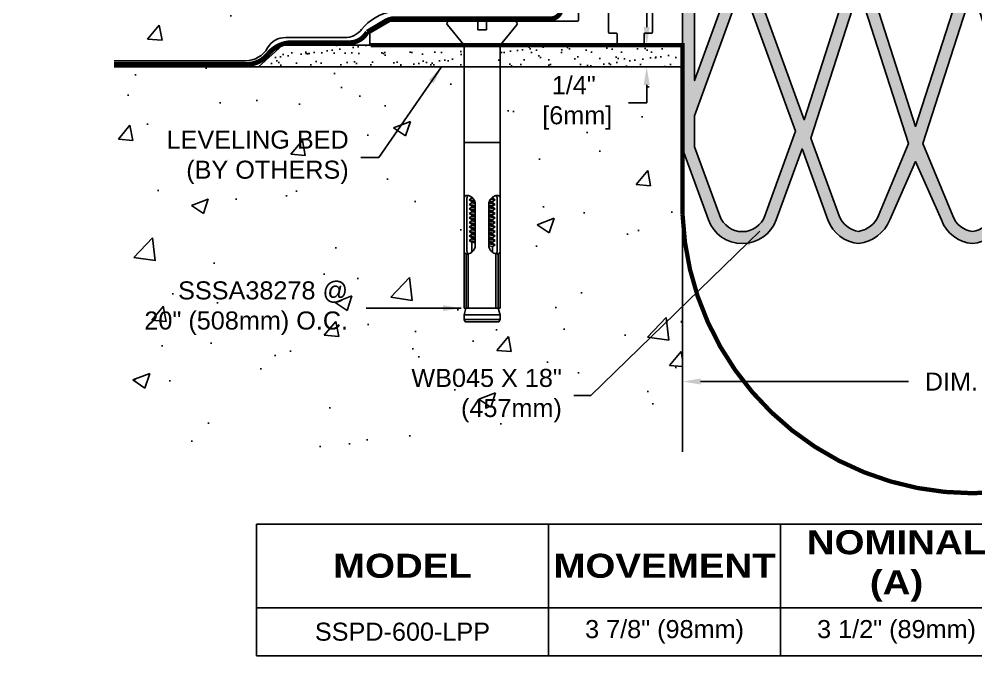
# Model space of a CAD drawing. Header units: inches. Extents: x -1.1 to 43.2, y -8.3 to 4.1.
# Drawn here: x -0.99 to 8.95, y -8.29 to -1.67 of the extents above; entities that cross this region are included whole.
import ezdxf

# ---------------------------------------------------------------- set-up
doc = ezdxf.new("R2010")
doc.units = ezdxf.units.IN
doc.header["$MEASUREMENT"] = 0
for name, color, linetype in [('Anchors', 4, 'Continuous'), ('Conditions', 1, 'Continuous'), ('Dimensions', 3, 'Continuous'), ('Fillers', 2, 'Continuous'), ('Metals', 7, 'Continuous'), ('Seal', 5, 'Continuous'), ('Text', 2, 'Continuous')]:
    doc.layers.add(name, color=color, linetype=linetype)
doc.styles.add('ARIAL', font='arial.ttf')
doc.styles.add('Arial Bold', font='')
doc.styles.get('Arial Bold').set_extended_font_data('Arial Black')
doc.dimstyles.new('ARIAL', dxfattribs={"dimtxt": 0.1875, "dimasz": 0.1875, "dimexe": 0.1875, "dimexo": 0.1875, "dimgap": 0.1875, "dimtad": 0, "dimtih": 1, "dimtoh": 1, "dimdec": 4, "dimzin": 0, "dimdsep": 46, "dimlunit": 4, "dimtxsty": 'ARIAL', "dimcen": 0.1875, "dimadec": 0, "dimazin": 0, "dimtfac": 1, "dimtdec": 4, "dimtofl": 0, "dimtmove": 0, "dimatfit": 3, "dimfxl": 0, "dimfrac": 2, "dimtolj": 1, "dimtzin": 0, "dimarcsym": 0})
pattern_1 = [(37.50000000000001, (-25.81426507118732, -6.208774528440179), (-0.006299335810960816, 0.1926823769013159), [0, -0.152, 0, -0.17, 0, -0.1625]), (7.499999999999999, (-25.81426507118732, -6.208774528440179), (0.1769776705267727, 0.282214606522974), [0, -0.082, 0, -0.137, 0, -0.0525]), (327.5, (-25.93726507118733, -6.208774528440179), (0.3114141861751495, 0.0005659053536964499), [0, -0.05, 0, -0.18, 0, -0.235]), (317.5, (-25.93726507118733, -6.208774528440179), (0.3006126604572293, 0.08776755649342492), [0, -0.025, 0, -0.118, 0, -0.135])]

# ---------------------------------------------------------------- blocks, each defined once
blk = doc.blocks.new('PLZLP1')
blk.add_lwpolyline([(1.247071067811863, 0.7295710678118663, 0.1989123673796979), (1.249999999999998, 0.7366421356237325), (1.249999999999996, 1.473000000000001, 1), (1.069999999999999, 1.473000000000001, -0.1989123673796543), (1.067071067811863, 1.465928932188135), (1.051213203435594, 1.450071067811867, 0.414213562373099), (1.051213203435594, 1.435928932188135), (1.067071067811863, 1.420071067811866, -0.1989123673796674), (1.069999999999999, 1.413000000000001, -0.1989123673796312), (1.067071067811865, 1.405928932188137), (1.051213203435594, 1.390071067811866, 0.4142135623730622), (1.051213203435594, 1.375928932188136), (1.067071067811863, 1.360071067811866, -0.1989123673796674), (1.069999999999999, 1.353000000000001, -0.1989123673796312), (1.067071067811865, 1.345928932188136), (1.051213203435594, 1.330071067811867, 0.4142135623730624), (1.051213203435594, 1.315928932188135), (1.067071067811863, 1.300071067811866, -0.1989123673796988), (1.069999999999999, 1.293, -0.1989123673796298), (1.067071067811865, 1.285928932188136), (1.051213203435594, 1.270071067811866, 0.4142135623730438), (1.051213203435596, 1.255928932188135), (1.067071067811863, 1.240071067811867, -0.1989123673796838), (1.069999999999999, 1.233000000000001, -0.1989123673796245), (1.067071067811865, 1.225928932188136), (1.051213203435594, 1.210071067811866, 0.4142135623730806), (1.051213203435596, 1.195928932188134), (1.067071067811863, 1.180071067811866, -0.1989123673796483), (1.069999999999997, 1.173000000000001), (1.069999999999997, 1.010000000000001, -0.9360898390489637), (0.9903479307737371, 1.004735647610976), (0.9711529076102021, 1.149316088097257, 0.376061697724831), (0.9612398903036361, 1.158000000000001), (0.8799999999999972, 1.158000000000001, -0.414213562373045), (0.8699999999999974, 1.168000000000001), (0.8699999999999974, 1.448, -0.4142135623730711), (0.8799999999999972, 1.458000000000001), (0.8999999999999986, 1.458000000000001, 0.4142135623730387), (0.9099999999999984, 1.468000000000001), (0.9099999999999984, 1.625500000000001, 0.4142135623730951), (0.8474999999999984, 1.688000000000001), (0.6624999999999979, 1.688000000000001, 0.414213562373097), (0.5999999999999979, 1.625500000000001), (0.5999999999999979, 0.9505000000000008, -0.4142135623730868), (0.5374999999999979, 0.8880000000000008), (0.3124999999999982, 0.8880000000000008, -0.4142135623730845), (0.2499999999999982, 0.9505000000000008), (0.2499999999999982, 1.112111652351683, -0.1989123673796587), (0.2683058261758386, 1.156305826175842), (0.3816941738241564, 1.269694173824159, 0.1989123673796594), (0.3999999999999968, 1.313888347648319), (0.3999999999999968, 1.325500000000001, 0.1989123673796171), (0.3970710678118632, 1.332571067811866), (0.3812132034355944, 1.348428932188136, -0.4142135623730624), (0.3812132034355944, 1.362571067811866), (0.3970710678118632, 1.378428932188135, 0.1989123673796693), (0.3999999999999968, 1.385500000000001, 0.1989123673796416), (0.3970710678118632, 1.392571067811867), (0.3812132034355944, 1.408428932188135, -0.4142135623730622), (0.3812132034355944, 1.422571067811866), (0.3970710678118632, 1.438428932188136, 0.1989123673796462), (0.3999999999999968, 1.445500000000001, 0.1989123673796416), (0.3970710678118632, 1.452571067811866), (0.3812132034355944, 1.468428932188135, -0.414213562373099), (0.3812132034355944, 1.482571067811866), (0.3970710678118632, 1.498428932188135, 0.1989123673796462), (0.3999999999999968, 1.505500000000001, 0.1989123673796416), (0.3970710678118632, 1.512571067811866), (0.3812132034355944, 1.528428932188135, -0.4142135623730442), (0.3812132034355944, 1.542571067811866), (0.3970710678118632, 1.558428932188136, 0.1989123673796379), (0.3999999999999968, 1.565500000000001, 0.1989123673796416), (0.3970710678118632, 1.572571067811866), (0.3812132034355944, 1.588428932188135, -0.4142135623730992), (0.3812132034355944, 1.602571067811867), (0.3970710678118632, 1.618428932188135, 0.1989123673796379), (0.3999999999999968, 1.625500000000001, 0.4142135623730951), (0.3374999999999968, 1.688000000000001), (0.06249999999999822, 1.688000000000001, 0.414213562373097), (-1.77635683940025e-15, 1.625500000000001), (-1.77635683940025e-15, 0.01000000000000068, 0.4142135623731101), (0.009999999999999787, 0), (0.389999999999997, 0, 0.4142135623730779), (0.3999999999999968, 0.01000000000000068), (0.3999999999999968, 0.1150000000000002, 0.4142135623730561), (0.389999999999997, 0.125), (0.322499999999998, 0.125, -0.4142135623730841), (0.3124999999999982, 0.1350000000000007), (0.3124999999999982, 0.3550000000000004, -0.4142135623730581), (0.322499999999998, 0.3650000000000002), (0.389999999999997, 0.3650000000000002, 0.4142135623730518), (0.3999999999999968, 0.375), (0.3999999999999968, 0.5525000000000002, -0.414213562373097), (0.4099999999999984, 0.5625000000000009), (0.6699999999999982, 0.5625000000000009, -0.4142135623730692), (0.6799999999999979, 0.5525000000000002), (0.6799999999999979, 0.375, 0.414213562373045), (0.6899999999999977, 0.3650000000000002), (0.7574999999999967, 0.3650000000000002, -0.4142135623730561), (0.7674999999999965, 0.3550000000000004), (0.7674999999999965, 0.1350000000000007, -0.4142135623730779), (0.7574999999999967, 0.125), (0.6899999999999977, 0.125, 0.414213562373045), (0.6799999999999979, 0.1150000000000002), (0.6799999999999979, 0.01000000000000068, 0.4142135623731101), (0.6899999999999995, 0), (3.239999999999998, 0, 0.414213562373091), (3.249999999999998, 0.01000000000000068), (3.249999999999998, 0.1192264973081016, 0.2679491924311495), (3.244999999999999, 0.1278867513459465), (3.035814157129574, 0.2486602540378451, 0.131652497587407), (3.030814157129573, 0.2500000000000009), (1.089999999999998, 0.2500000000000009, -0.414213562373097), (1.079999999999998, 0.2600000000000007), (1.079999999999998, 0.5583578643762701, -0.1989123673796518), (1.082928932188132, 0.5654289321881354)], format="xyb", close=True)
blk = doc.blocks.new('*D5')
at = {"layer": 'Defpoints', "color": 0}
for p in [(5.895181866325117, -1.943123596611392), (5.365181866325116, -2.168123596611393), (5.532961324120994, -2.168123596611393)]:
    blk.add_point(p, dxfattribs=at)
at = {"layer": 'Dimensions', "color": 0, "lineweight": -2}
for p, q in [((5.532961324120995, -1.755623596611392), (5.532961324120995, -1.568123596611392)), ((5.707681866325117, -1.943123596611392), (5.345461324120995, -1.943123596611392)), ((5.552681866325116, -2.168123596611393), (5.720461324120994, -2.168123596611393)), ((5.532961324120994, -2.355623596611393), (5.532961324120994, -2.543123596611393)), ((5.532961324120994, -2.543123596611393), (5.345461324120994, -2.543123596611393))]:
    blk.add_line(p, q, dxfattribs=at)
at = {"layer": 'Dimensions', "color": 0}
for points in [[(5.501711324120995, -1.755623596611392), (5.564211324120995, -1.755623596611392), (5.532961324120995, -1.943123596611392)], [(5.501711324120994, -2.355623596611393), (5.564211324120994, -2.355623596611393), (5.532961324120994, -2.168123596611393)]]:
    blk.add_solid(points, dxfattribs=at)
at = {"layer": 'Dimensions', "color": 0, "insert": (4.775159482374747, -2.543123596611392), "char_height": 0.1875, "attachment_point": 5, "style": 'ARIAL'}
blk.add_mtext('\\A1;1/4"\\P [6mm]', dxfattribs=at)
blk = doc.blocks.new('*D6')
at = {"layer": 'Defpoints', "color": 0}
for p in [(5.905181866325123, -2.168123596611393), (11.92759044546626, -2.168123596611371), (5.905181866325123, -5.437455003425567)]:
    blk.add_point(p, dxfattribs=at)
at = {"layer": 'Dimensions', "color": 0, "lineweight": -2}
for p, q in [((5.905181866325123, -2.355623596611393), (5.905181866325123, -5.624955003425567)), ((11.92759044546626, -2.355623596611371), (11.92759044546626, -5.624955003425567)), ((6.092681866325123, -5.437455003425567), (8.251237903278229, -5.437455003425567)), ((11.74009044546626, -5.437455003425567), (9.58010898104085, -5.437455003425567))]:
    blk.add_line(p, q, dxfattribs=at)
at = {"layer": 'Dimensions', "color": 0}
for points in [[(6.092681866325123, -5.406205003425567), (6.092681866325123, -5.468705003425567), (5.905181866325123, -5.437455003425567)], [(11.74009044546626, -5.406205003425567), (11.74009044546626, -5.468705003425567), (11.92759044546626, -5.437455003425567)]]:
    blk.add_solid(points, dxfattribs=at)
at = {"layer": 'Dimensions', "color": 0, "insert": (8.91567344215954, -5.437455003425567), "char_height": 0.1875, "attachment_point": 5, "style": 'ARIAL'}
blk.add_mtext('\\A1;DIM. "A"', dxfattribs=at)
blk = doc.blocks.new('SSSA38278')
for p, q in [((-0.3410917030552501, 0), (-0.04499999999999993, 0)), ((-0.04499999999999993, 0), (-0.04499999999999993, -0.0900000000000003)), ((0.04499999999999993, 0), (0.3410917030552501, 0)), ((0.04499999999999993, 0), (0.04499999999999993, -0.0900000000000003)), ((-0.1908703131649041, -0.2461718594536868), (-0.3596635241220589, -0.03896466187570535)), ((-0.04499999999999993, -0.0900000000000003), (0.04499999999999993, -0.0900000000000003)), ((0.1908703131649094, -0.2461718594536846), (0.3596635241220589, -0.03896466187570535)), ((-0.1874999999999982, -0.2556455273873652), (-0.1874999999999982, -2.982017284537589)), ((0.1875000000000036, -0.2556455273873635), (0.1875000000000018, -2.982017284537589)), ((-0.1874999999999964, -1.262082627302169), (0.1875000000000018, -1.262082627302169)), ((-0.1574999999999989, -1.843436366659417), (-0.1574999999999989, -2.386931697991244)), ((-0.134999999999998, -1.856954784537589), (-0.107999999999997, -1.840454784537589)), ((-0.134999999999998, -1.856954784537589), (-0.08889864371304235, -1.848951076848881)), ((-0.134999999999998, -1.856954784537589), (-0.1079999999999988, -1.873454784537588)), ((-0.134999999999998, -1.903829784537589), (-0.1079999999999988, -1.887329784537589)), ((-0.107999999999997, -1.829682116234681), (-0.107999999999997, -1.840454784537589)), ((-0.107999999999997, -1.840454784537589), (-0.0982781740797094, -1.838345013287526)), ((-0.07755083171936761, -1.866846892115577), (-0.1079999999999988, -1.873454784537588)), ((-0.1079999999999988, -1.873454784537588), (-0.1079999999999988, -1.887329784537589)), ((-0.1079999999999988, -1.887329784537589), (-0.07269793225857768, -1.879668745531204)), ((0.07050000000000267, -1.895467805370922), (0.1080000000000023, -1.887329784537588)), ((0.1080000000000023, -1.873454784537588), (0.07228235678833528, -1.881206009192898)), ((0.07750789089902987, -1.86693605347873), (0.1350000000000016, -1.856954784537589)), ((0.09329853054770254, -1.843645207595813), (0.1080000000000023, -1.840454784537589)), ((0.1080000000000023, -1.829682116234681), (0.1080000000000023, -1.840454784537588)), ((0.1350000000000016, -1.856954784537589), (0.1080000000000023, -1.840454784537589)), ((0.1350000000000016, -1.856954784537589), (0.1080000000000023, -1.873454784537588)), ((0.1080000000000023, -1.873454784537588), (0.1080000000000023, -1.887329784537588)), ((0.1350000000000016, -1.903829784537589), (0.1080000000000023, -1.887329784537589)), ((0.1575000000000006, -1.843436366659417), (0.1575000000000006, -2.386931697991244)), ((-0.134999999999998, -1.903829784537589), (-0.07052462396477566, -1.892636142864807)), ((-0.134999999999998, -1.903829784537589), (-0.1079999999999988, -1.920329784537588)), ((-0.134999999999998, -1.950704784537589), (-0.1079999999999988, -1.934204784537589)), ((-0.134999999999998, -1.950704784537589), (-0.07049999999999912, -1.939506867870922)), ((-0.134999999999998, -1.950704784537589), (-0.1079999999999988, -1.967204784537588)), ((-0.134999999999998, -1.997579784537589), (-0.1079999999999988, -1.981079784537589)), ((-0.134999999999998, -1.997579784537589), (-0.07049999999999912, -1.986381867870922)), ((-0.07049999999999912, -1.912191763704255), (-0.1079999999999988, -1.920329784537588)), ((-0.1079999999999988, -1.920329784537588), (-0.1079999999999988, -1.934204784537589)), ((-0.1079999999999988, -1.934204784537589), (-0.07049999999999912, -1.926066763704256)), ((-0.07049999999999912, -1.959066763704255), (-0.1079999999999988, -1.967204784537588)), ((-0.1079999999999988, -1.967204784537588), (-0.1079999999999988, -1.981079784537589)), ((-0.1079999999999988, -1.981079784537589), (-0.07049999999999912, -1.972941763704256)), ((-0.07049999999999912, -1.896426117648689), (-0.07049999999999912, -2.333941947001973)), ((0.0705000000000009, -1.896426117648689), (0.0705000000000009, -2.333941947001973)), ((0.0705000000000009, -1.915027701204256), (0.1350000000000016, -1.903829784537589)), ((0.07050000000000267, -1.915027701204255), (0.1350000000000016, -1.903829784537589)), ((0.1080000000000023, -1.920329784537588), (0.0705000000000009, -1.928467805370922)), ((0.0705000000000009, -1.942342805370922), (0.1080000000000023, -1.934204784537589)), ((0.0705000000000009, -1.961902701204256), (0.1350000000000016, -1.950704784537589)), ((0.1080000000000023, -1.967204784537588), (0.0705000000000009, -1.975342805370922)), ((0.0705000000000009, -1.989217805370922), (0.1080000000000023, -1.981079784537589)), ((0.1350000000000016, -1.903829784537589), (0.1080000000000023, -1.920329784537588)), ((0.1080000000000023, -1.920329784537588), (0.1080000000000023, -1.934204784537588)), ((0.1350000000000016, -1.950704784537589), (0.1080000000000023, -1.934204784537589)), ((0.1350000000000016, -1.950704784537589), (0.1080000000000023, -1.967204784537588)), ((0.1080000000000023, -1.967204784537588), (0.1080000000000023, -1.981079784537588)), ((0.1350000000000016, -1.997579784537589), (0.1080000000000023, -1.981079784537589)), ((-0.134999999999998, -1.997579784537589), (-0.1079999999999988, -2.014079784537588)), ((-0.134999999999998, -2.044454784537589), (-0.1079999999999988, -2.027954784537589)), ((-0.134999999999998, -2.044454784537589), (-0.07049999999999912, -2.033256867870922)), ((-0.134999999999998, -2.044454784537589), (-0.1079999999999988, -2.060954784537588)), ((-0.134999999999998, -2.091329784537589), (-0.1079999999999988, -2.074829784537589)), ((-0.134999999999998, -2.091329784537589), (-0.07049999999999912, -2.080131867870922)), ((-0.07049999999999912, -2.005941763704255), (-0.1079999999999988, -2.014079784537588)), ((-0.1079999999999988, -2.014079784537588), (-0.1079999999999988, -2.027954784537589)), ((-0.1079999999999988, -2.027954784537589), (-0.07049999999999912, -2.019816763704256)), ((-0.07049999999999912, -2.052816763704255), (-0.1079999999999988, -2.060954784537588)), ((-0.1079999999999988, -2.060954784537588), (-0.1079999999999988, -2.074829784537589)), ((-0.1079999999999988, -2.074829784537589), (-0.07049999999999912, -2.066691763704255)), ((0.0705000000000009, -2.008777701204256), (0.1350000000000016, -1.997579784537589)), ((0.1080000000000023, -2.014079784537588), (0.0705000000000009, -2.022217805370922)), ((0.0705000000000009, -2.036092805370922), (0.1080000000000023, -2.027954784537589)), ((0.0705000000000009, -2.055652701204256), (0.1350000000000016, -2.044454784537589)), ((0.1080000000000023, -2.060954784537588), (0.0705000000000009, -2.069092805370922)), ((0.0705000000000009, -2.082967805370922), (0.1080000000000023, -2.074829784537589)), ((0.1350000000000016, -1.997579784537589), (0.1080000000000023, -2.014079784537588)), ((0.1080000000000023, -2.014079784537588), (0.1080000000000023, -2.027954784537588)), ((0.1350000000000016, -2.044454784537589), (0.1080000000000023, -2.027954784537589)), ((0.1350000000000016, -2.044454784537589), (0.1080000000000023, -2.060954784537588)), ((0.1080000000000023, -2.060954784537588), (0.1080000000000023, -2.074829784537588)), ((0.1350000000000016, -2.091329784537589), (0.1080000000000023, -2.074829784537589)), ((-0.134999999999998, -2.091329784537589), (-0.1079999999999988, -2.107829784537588)), ((-0.134999999999998, -2.138204784537589), (-0.1079999999999988, -2.121704784537589)), ((-0.134999999999998, -2.138204784537589), (-0.07049999999999912, -2.127006867870922)), ((-0.134999999999998, -2.138204784537589), (-0.1079999999999988, -2.154704784537588)), ((-0.134999999999998, -2.185079784537589), (-0.1079999999999988, -2.168579784537589)), ((-0.134999999999998, -2.185079784537589), (-0.07049999999999912, -2.173881867870922)), ((-0.134999999999998, -2.185079784537589), (-0.1079999999999988, -2.201579784537588)), ((-0.07049999999999912, -2.099691763704255), (-0.1079999999999988, -2.107829784537588)), ((-0.1079999999999988, -2.107829784537588), (-0.1079999999999988, -2.121704784537589)), ((-0.1079999999999988, -2.121704784537589), (-0.07049999999999912, -2.113566763704255)), ((-0.07049999999999912, -2.146566763704255), (-0.1079999999999988, -2.154704784537588)), ((-0.1079999999999988, -2.154704784537588), (-0.1079999999999988, -2.168579784537589)), ((-0.1079999999999988, -2.168579784537589), (-0.07049999999999912, -2.160441763704256)), ((0.0705000000000009, -2.102527701204256), (0.1350000000000016, -2.091329784537589)), ((0.1080000000000023, -2.107829784537588), (0.0705000000000009, -2.115967805370922)), ((0.0705000000000009, -2.129842805370922), (0.1080000000000023, -2.121704784537589)), ((0.0705000000000009, -2.149402701204256), (0.1350000000000016, -2.138204784537589)), ((0.1080000000000023, -2.154704784537588), (0.0705000000000009, -2.162842805370922)), ((0.0705000000000009, -2.176717805370922), (0.1080000000000023, -2.168579784537589)), ((0.0705000000000009, -2.196277701204256), (0.1350000000000016, -2.185079784537589)), ((0.1350000000000016, -2.091329784537589), (0.1080000000000023, -2.107829784537588)), ((0.1080000000000023, -2.107829784537588), (0.1080000000000023, -2.121704784537588)), ((0.1350000000000016, -2.138204784537589), (0.1080000000000023, -2.121704784537589)), ((0.1350000000000016, -2.138204784537589), (0.1080000000000023, -2.154704784537588)), ((0.1080000000000023, -2.154704784537588), (0.1080000000000023, -2.168579784537588)), ((0.1350000000000016, -2.185079784537589), (0.1080000000000023, -2.168579784537589)), ((0.1350000000000016, -2.185079784537589), (0.1080000000000023, -2.201579784537588)), ((-0.134999999999998, -2.231954784537589), (-0.1079999999999988, -2.215454784537589)), ((-0.134999999999998, -2.231954784537589), (-0.07049999999999912, -2.220756867870922)), ((-0.134999999999998, -2.231954784537589), (-0.1079999999999988, -2.248454784537588)), ((-0.134999999999998, -2.278829784537589), (-0.1079999999999988, -2.262329784537589)), ((-0.134999999999998, -2.278829784537589), (-0.07049999999999912, -2.267631867870922)), ((-0.134999999999998, -2.278829784537589), (-0.1079999999999988, -2.295329784537588)), ((-0.07049999999999912, -2.193441763704255), (-0.1079999999999988, -2.201579784537588)), ((-0.1079999999999988, -2.201579784537588), (-0.1079999999999988, -2.215454784537589)), ((-0.1079999999999988, -2.215454784537589), (-0.07049999999999912, -2.207316763704255)), ((-0.07049999999999912, -2.240316763704255), (-0.1079999999999988, -2.248454784537588)), ((-0.1079999999999988, -2.248454784537588), (-0.1079999999999988, -2.262329784537589)), ((-0.1079999999999988, -2.262329784537589), (-0.07049999999999912, -2.254191763704255)), ((0.1080000000000023, -2.201579784537588), (0.0705000000000009, -2.209717805370922)), ((0.0705000000000009, -2.223592805370922), (0.1080000000000023, -2.215454784537589)), ((0.0705000000000009, -2.243152701204256), (0.1350000000000016, -2.231954784537589)), ((0.1080000000000023, -2.248454784537588), (0.0705000000000009, -2.256592805370922)), ((0.0705000000000009, -2.270467805370922), (0.1080000000000023, -2.262329784537589)), ((0.0705000000000009, -2.290027701204256), (0.1350000000000016, -2.278829784537589)), ((0.1080000000000023, -2.201579784537588), (0.1080000000000023, -2.215454784537588)), ((0.1350000000000016, -2.231954784537589), (0.1080000000000023, -2.215454784537589)), ((0.1350000000000016, -2.231954784537589), (0.1080000000000023, -2.248454784537588)), ((0.1080000000000023, -2.248454784537588), (0.1080000000000023, -2.262329784537588)), ((0.1350000000000016, -2.278829784537589), (0.1080000000000023, -2.262329784537589)), ((0.1350000000000016, -2.278829784537589), (0.1080000000000023, -2.295329784537588)), ((-0.134999999999998, -2.325704784537589), (-0.1079999999999988, -2.309204784537589)), ((-0.134999999999998, -2.325704784537589), (-0.07049999999999912, -2.314506867870922)), ((-0.134999999999998, -2.325704784537589), (-0.1079999999999988, -2.342204784537588)), ((-0.07049999999999912, -2.287191763704255), (-0.1079999999999988, -2.295329784537588)), ((-0.1079999999999988, -2.295329784537588), (-0.1079999999999988, -2.309204784537589)), ((-0.1079999999999988, -2.309204784537589), (-0.07049999999999912, -2.301066763704255)), ((-0.07049646382132302, -2.33406599630437), (-0.1079999999999988, -2.342204784537588)), ((-0.1079999999999988, -2.342204784537588), (-0.1079999999999988, -2.40068594841598)), ((0.1080000000000023, -2.295329784537588), (0.0705000000000009, -2.303467805370922)), ((0.1080000000000023, -2.295329784537588), (0.1080000000000023, -2.400685948415981)), ((-0.1659559178781702, -2.419725780113072), (-0.1659559178781702, -2.982017284537589)), ((-0.1434559178781694, -2.419725780113072), (-0.1434559178781694, -2.982017284537589)), ((0.1434559178781729, -2.419725780113072), (0.1434559178781729, -2.982017284537589)), ((0.1659559178781738, -2.419725780113072), (0.1659559178781738, -2.982017284537589)), ((-0.1874999999999982, -3.052892284537589), (-0.1681891304347811, -2.982017284537589)), ((-0.1874999999999982, -2.982017284537589), (0.1875000000000018, -2.982017284537589)), ((-0.1874999999999982, -3.052892284537589), (0.1875000000000018, -3.052892284537589)), ((-0.1874999999999982, -3.052892284537589), (-0.1874999999999982, -3.099392284537589)), ((0.1681891304347847, -2.982017284537589), (0.1875000000000018, -3.052892284537589)), ((0.1875000000000018, -3.052892284537589), (0.1875000000000018, -3.099392284537589)), ((-0.1874999999999982, -3.099392284537589), (0.1875000000000018, -3.099392284537589)), ((-0.1874999999999982, -3.099392284537589), (-0.1740766062413392, -3.122642284537589)), ((-0.1740766062413392, -3.122642284537589), (0.1740766062413428, -3.122642284537589)), ((0.1875000000000018, -3.099392284537589), (0.1740766062413428, -3.122642284537589))]:
    blk.add_line(p, q)
for centre, radius, start, end in [((-0.3410917030552501, -0.02390829694312524), 0.023908296943125, 90, 219.0320349742311), ((0.3410917030552501, -0.02390829694312524), 0.023908296943125, 320.9679650257689, 90), ((-0.2024999999999988, -0.2556455273873652), 0.015, 0, 39.16663052520645), ((0.2025000000000041, -0.2556455273873635), 0.015, 140.8333694747935, 180), ((-0.1351107510619762, -1.843436366659418), 0.05238924893802194, 168.9393985735235, 179.9999999999991), ((-0.1594670415355157, -1.838675243002072), 0.02757197301756856, 135.0000000000002, 168.9393985735235), ((-0.1594670415355157, -1.838675243002072), 0.02757197301756785, 101.0606014264763, 135.0000000000003), ((-0.1547059178781698, -1.86303153347561), 0.05238924893802094, 76.61230277806827, 101.060601426476), ((-0.1051107510619769, -1.843436366659416), 0.05238924893802194, 168.9393985735254, 180.000000000001), ((-0.1294670415355146, -1.838675243002072), 0.02757197301756856, 135.0000000000002, 168.9393985735235), ((-0.1294670415355146, -1.838675243002072), 0.02757197301756781, 110.9085460338362, 135.0000000000002), ((-0.1607100265405634, -1.888258170099312), 0.07832055272657266, 59.3027814434011, 76.61230277806806), ((-0.179146058819299, -1.919311421108756), 0.1144341469043627, 44.99999999999954, 59.30278144340061), ((-0.179146058819299, -1.919311421108757), 0.1144341469043627, 30.69721855659908, 45.00000000000025), ((-0.1480928078098547, -1.900875388830022), 0.07832055272657383, 13.38769722193294, 30.69721855659988), ((-0.1228661711861516, -1.894871280167632), 0.05238924893802151, 358.2992940248777, 13.38769722193558), ((0.1228661711861552, -1.894871280167632), 0.05238924893802151, 166.6123027780644, 181.7007059751223), ((0.1480928078098582, -1.900875388830022), 0.07832055272657347, 149.3027814434007, 166.6123027780678), ((0.1791460588193008, -1.919311421108757), 0.1144341469043627, 134.9999999999997, 149.3027814434009), ((0.1791460588193026, -1.919311421108757), 0.1144341469043636, 120.697218556599, 135.0000000000002), ((0.160710026540567, -1.888258170099312), 0.07832055272657247, 103.387697221932, 120.6972185565989), ((0.1294670415355181, -1.838675243002072), 0.02757197301756781, 44.9999999999998, 69.09145396616384), ((0.1547059178781733, -1.86303153347561), 0.05238924893802094, 78.939398573524, 103.3876972219317), ((0.1294670415355181, -1.838675243002073), 0.02757197301756869, 11.06060142647698, 45.00000000000039), ((0.1051107510619804, -1.843436366659416), 0.05238924893802194, 359.9999999999991, 11.06060142647459), ((0.1594670415355193, -1.838675243002071), 0.02757197301756756, 44.99999999999924, 78.9393985735235), ((0.1594670415355175, -1.838675243002073), 0.02757197301756869, 11.06060142647698, 45.00000000000039), ((0.1351107510619798, -1.843436366659418), 0.05238924893802194, 9.15999748261493e-13, 11.06060142647651), ((-0.179146058819299, -2.311056643541905), 0.114434146904363, 314.9999999999999, 329.302781443401), ((-0.1480928078098547, -2.329492675820639), 0.07832055272657402, 329.3027814434, 346.612302778067), ((-0.1228661711861516, -2.335496784483031), 0.05238924893802106, 346.6123027780645, 1.70070597512229), ((0.1228661711861552, -2.335496784483031), 0.05238924893802106, 178.2992940248777, 193.3876972219355), ((0.1480928078098582, -2.32949267582064), 0.07832055272657361, 193.3876972219321, 210.6972185565991), ((0.1791460588193026, -2.311056643541905), 0.114434146904363, 210.6972185565989, 225.0000000000001), ((-0.1351107510619762, -2.386931697991244), 0.05238924893802252, 180.000000000001, 191.0606014264766), ((-0.1594670415355157, -2.39169282164859), 0.02757197301756831, 191.0606014264768, 225.0000000000002), ((-0.1594670415355157, -2.39169282164859), 0.02757197301756787, 225, 258.9393985735239), ((-0.1547059178781698, -2.367336531175052), 0.05238924893802088, 258.939398573524, 283.3876972219317), ((-0.1051107510619751, -2.386931697991245), 0.05238924893802251, 179.999999999999, 191.0606014264746), ((-0.1294670415355146, -2.39169282164859), 0.02757197301756831, 191.0606014264768, 225.0000000000002), ((-0.1294670415355146, -2.39169282164859), 0.02757197301756801, 224.9999999999989, 249.0914539661632), ((-0.1607100265405634, -2.342109894551349), 0.07832055272657272, 283.3876972219319, 300.6972185565987), ((-0.179146058819299, -2.311056643541906), 0.1144341469043621, 300.697218556599, 315.0000000000002), ((0.1791460588193026, -2.311056643541905), 0.1144341469043631, 225.0000000000002, 239.3027814434013), ((0.160710026540567, -2.34210989455135), 0.07832055272657241, 239.3027814434009, 256.6123027780679), ((0.1294670415355181, -2.39169282164859), 0.02757197301756801, 290.9085460338368, 315.0000000000009), ((0.1547059178781733, -2.367336531175052), 0.05238924893802088, 256.6123027780683, 281.060601426476), ((0.1294670415355181, -2.391692821648589), 0.02757197301756844, 314.9999999999993, 348.9393985735226), ((0.1051107510619786, -2.386931697991245), 0.05238924893802251, 348.9393985735254, 9.66888623164909e-13), ((0.1594670415355193, -2.39169282164859), 0.0275719730175675, 281.0606014264764, 315.0000000000006), ((0.1594670415355193, -2.391692821648589), 0.02757197301756844, 314.9999999999993, 348.9393985735226), ((0.1351107510619798, -2.386931697991244), 0.05238924893802249, 348.9393985735234, 359.9999999999991)]:
    blk.add_arc(centre, radius, start, end)
blk = doc.blocks.new('*T15')
at = {"layer": 'Conditions', "color": 0, "linetype": 'ByBlock', "lineweight": -2}
for p, q in [((0, 0), (15.46161372275887, 0)), ((0, 0), (0, -1.36869258753979)), ((3.035268953793144, 0), (3.035268953793144, -1.36869258753979)), ((5.445537907586289, 0), (5.445537907586289, -1.36869258753979)), ((7.855806861379433, 0), (7.855806861379433, -1.36869258753979)), ((10.26607581517258, 0), (10.26607581517258, -1.36869258753979)), ((12.67634476896572, 0), (12.67634476896572, -1.36869258753979)), ((15.46161372275887, 0), (15.46161372275887, -1.36869258753979)), ((0, -0.8686925875397904), (15.46161372275887, -0.8686925875397904)), ((0, -1.36869258753979), (15.46161372275887, -1.36869258753979))]:
    blk.add_line(p, q, dxfattribs=at)
at = {"layer": 'Conditions', "color": 2, "attachment_point": 5}
for s, insert, char_height, width, style in [('{\\fArial Black|b0|i0|c0|p34;NOMINAL (A)}', (6.65067238448286, -0.4343462937698952), 0.25, 2.290268953793145, 'ARIAL'), ('{\\fArial Black|b0|i0|c0|p34;MIN (A)}', (9.060941338276006, -0.4343462937698952), 0.25, 2.290268953793145, 'ARIAL'), ('{\\fArial Black|b0|i0|c0|p34;MAX (A)}', (11.47121029206915, -0.4343462937698952), 0.25, 2.290268953793145, 'ARIAL'), (' (B)', (14.06897924586229, -0.4343462937698952), 0.25, 2.665268953793145, 'Arial Bold'), ('{\\fArial Black|b0|i0|c0|p34;MODEL}', (1.517634476896572, -0.4343462937698952), 0.25, 2.915268953793145, 'ARIAL'), ('{\\fArial Black|b0|i0|c0|p34;MOVEMENT}', (4.240403430689716, -0.4343462937698952), 0.25, 2.290268953793145, 'ARIAL'), ('3 7/8" (98mm)', (4.240403430689716, -1.11869258753979), 0.1875, 2.290268953793145, 'ARIAL'), ('3 1/2" (89mm)', (6.65067238448286, -1.11869258753979), 0.1875, 2.290268953793145, 'ARIAL'), ('2 1/8" (54mm)', (9.060941338276006, -1.11869258753979), 0.1875, 2.290268953793145, 'ARIAL'), ('6" (152mm)', (11.47121029206915, -1.11869258753979), 0.1875, 2.290268953793145, 'ARIAL'), ('10 3/4" (273mm)', (14.06897924586229, -1.11869258753979), 0.1875, 2.665268953793145, 'ARIAL'), ('SSPD-600-LPP', (1.517634476896572, -1.11869258753979), 0.1875, 2.915268953793145, 'ARIAL')]:
    blk.add_mtext(s, dxfattribs=dict(at, insert=insert, char_height=char_height, width=width, style=style))
blk = doc.blocks.new('SSPD600')
h = blk.add_hatch(color=256)
h.paths.add_polyline_path([(3.31386309079528, 0.03000000000000291), (3.081749999999891, -0.6935841450781073), (2.849636909204499, 0.02999999999999937), (2.134363090795324, 0.03000000000000114), (1.870999999999933, -0.6935841450781094), (1.527563457665983, 0.2499999999999947), (1.249999999999956, 0.2499999999999947), (1.249999999999957, 0.1249999999999982), (-4.440892098500626e-16, 0.1249999999999982), (0, 0), (0.5709999999999802, 1.77635683940025e-15, -0.414213562373095), (0.633999999999979, -0.06299999999999704), (0.6339999999999795, -0.6969999999999711), (0.6969999999999761, -0.7599999999999714), (0.7419999999999729, -0.7599999999999715), (0.9244335495460985, -0.5775664504538494), (0.8678650070511766, -0.5209979079589255), (0.749606601717776, -0.6392563132923276, -0.6681786379192963), (0.7239999999999753, -0.6286497115745284), (0.7239999999999753, -0.4499999999999797, -0.4142135623730918), (0.763999999999974, -0.4099999999999806, 0.4142135623730918), (0.8039999999999727, -0.3699999999999815), (0.8039999999999727, -0.06299999999999706, -0.4142135623730951), (0.8669999999999716, 1.790234627208065e-15), (1.186999999999958, 1.77635683940025e-15, -0.4142135623730954), (1.249999999999956, -0.06299999999999711), (1.249999999999954, -2.765243172579735), (1.51861526720523, -3.503257553746998, 0.3152987888789869), (1.87099999999994, -3.749999999999863, 0.3152987888789802), (2.223384732794639, -3.503257553746997), (2.49199999999991, -2.765243172579739), (2.760615267205185, -3.503257553746996, 0.2925142863903565), (3.081749999999897, -3.748695648221781, 0.2746935280229715), (3.402884732794593, -3.503257553746996), (3.671499999999869, -2.897533122415693), (3.94011526720514, -3.503257553747, 0.2925142863903512), (4.261249999999848, -3.748695648221781, 0.2984658077036655), (4.582384732794548, -3.503257553746999), (4.850999999999821, -2.897533122415717), (5.1196152672051, -3.503257553747, 0.2925142863903492), (5.440749999999798, -3.748695648221782, 0.2640128131684243), (5.761884732794504, -3.503257553747001), (6.030499999999776, -2.765243172579739), (6.299115267205057, -3.503257553746999, 0.3152987888789822), (6.651499999999761, -3.749999999999863, 0.3152987888789816), (7.003884732794464, -3.503257553746995), (7.272499999999734, -2.765243172579738), (7.272499999999733, -0.06299999999999886, -0.4142135623730951), (7.335499999999733, 1.77635683940025e-15), (7.655499999999721, 1.783295733304158e-15, -0.4142135623730951), (7.71849999999972, -0.06299999999999704), (7.71849999999972, -0.3699999999999839, 0.4142135623730868), (7.758499999999717, -0.4099999999999824, -0.4142135623730918), (7.798499999999715, -0.4499999999999802), (7.798499999999715, -0.6286497115745279, -0.6681786379193178), (7.772893398281914, -0.6392563132923271), (7.654634992948512, -0.5209979079589251), (7.598066450453592, -0.5775664504538477), (7.780499999999717, -0.759999999999973), (7.825499999999717, -0.7599999999999731), (7.888499999999711, -0.6969999999999722), (7.888499999999711, -0.06299999999999706, -0.4142135623730951), (7.95149999999971, 1.790234627208065e-15), (8.522499999999692, 1.77635683940025e-15), (8.522499999999692, 0.1249999999999983), (7.272499999999733, 0.1249999999999982), (7.272499999999733, 0.2499999999999929), (6.994936542333708, 0.2499999999999964), (6.651499999999759, -0.6935841450781115), (6.388136909204366, 0.03000000000000291), (5.672863090795191, 0.03000000000000291), (5.440749999999799, -0.6935841450781085), (5.208636909204408, 0.0300000000000047), (4.493363090795238, 0.03000000000000114), (4.261249999999844, -0.693584145078111), (4.029136909204453, 0.03000000000000291)])
h.paths.add_polyline_path([(3.93796082546314, -0.09499999999998822), (4.195613055353483, -0.8981992846840915), (3.671499999999869, -2.532057572395329), (3.147386944646249, -0.8981992846840878), (3.40503917453659, -0.09499999999998997)], flags=16)
h.paths.add_polyline_path([(3.016113055353531, -0.8981992846840876), (2.514556388839352, -2.461740791560172), (1.937511110779673, -0.8763219200882926), (2.221889033071532, -0.09499999999998998), (2.758460825463187, -0.0949999999999953)], flags=16)
h.paths.add_polyline_path([(4.584539174536548, -0.09499999999998998), (5.117460825463096, -0.0949999999999882), (5.37511305535344, -0.8981992846840874), (4.850999999999818, -2.532057572395347), (4.326886944646201, -0.898199284684095)], flags=16)
h.paths.add_polyline_path([(3.081749999999891, -1.102814424290072), (3.59738444290325, -2.710241675646364), (3.286195145183706, -3.458384010773012, -0.2603241482600565), (3.079754394362832, -3.622779599050769, -0.2790076256030863), (2.878076844803416, -3.460505035831288), (2.584333097608406, -2.653450723307008)], flags=16)
h.paths.add_polyline_path([(4.261249999999844, -1.102814424290072), (4.776896729538226, -2.710279977726946), (4.464665006629332, -3.461214293189948, -0.2882746981297863), (4.26191630620309, -3.62312222325637, -0.2819026123962213), (4.057576844803372, -3.460505035831293), (3.745606342903971, -2.710270399763536)], flags=16)
h.paths.add_polyline_path([(1.804488889220192, -0.8763219200882927), (1.374999999999948, -2.056332945127556), (1.37499999999995, -0.06299999999999878, 0.08563797076646412), (1.364129895839132, 5.329070518200751e-15), (1.37499999999995, 7.105427357601002e-15), (1.37499999999995, 0.1250000000000018), (1.440037515389772, 0.1250000000000018)], flags=16)
h.paths.add_polyline_path([(5.764039174536501, -0.09499999999998998), (6.300610966928158, -0.09499999999998998), (6.584988889220018, -0.8763219200882932), (6.03049999999978, -2.39976762255939), (6.007943611160332, -2.461740791560179), (5.506386944646158, -0.8981992846840882)], flags=16)
h.paths.add_polyline_path([(1.870999999999933, -1.059059695098474), (2.42548888922017, -2.582505397569554), (2.105923155196407, -3.46050503583129, -0.3152987888789809), (1.870999999999938, -3.62499999999987, -0.3152987888789884), (1.636076844803462, -3.460505035831291), (1.374999999999947, -2.743202299991172), (1.374999999999947, -2.421808495147927)], flags=16)
h.paths.add_polyline_path([(5.440749999999797, -1.102814424290072), (5.938166902391281, -2.653450723307008), (5.645657130373948, -3.457114716894465, -0.2481028093257481), (5.437557923772715, -3.622616121012147, -0.2777064699222137), (5.237076844803334, -3.460505035831297), (4.925106342903922, -2.710270399763553)], flags=16)
h.paths.add_polyline_path([(6.651499999999755, -1.059059695098474), (7.147499999999742, -2.421808495147929), (7.147499999999742, -2.743202299991172), (6.886423155196226, -3.460505035831291, -0.3152987888789889), (6.65149999999975, -3.62499999999987, -0.3152987888789811), (6.416576844803281, -3.46050503583129), (6.097011110779519, -2.582505397569554)], flags=16)
h.paths.add_polyline_path([(6.718011110779496, -0.8763219200882927), (7.082462484609916, 0.1250000000000018), (7.147499999999738, 0.1250000000000018), (7.147499999999738, 7.107162081076979e-15), (7.158370104160557, 5.329070518200751e-15, 0.08563797076646777), (7.147499999999738, -0.06300000000000149), (7.147499999999742, -2.056332945127555)], flags=16)
for points in [[(7.272499999999733, -0.06299999999999706, -0.4142135623730869), (7.335499999999733, 1.77635683940025e-15), (7.655499999999721, 1.77635683940025e-15, -0.4142135623730951), (7.71849999999972, -0.06299999999999706), (7.71849999999972, -0.369999999999985, 0.4142135623730785), (7.758499999999717, -0.4099999999999824, -0.4142135623730884), (7.798499999999715, -0.4499999999999797), (7.798499999999715, -0.6286497115745302, -0.6681786379192528), (7.772893398281914, -0.6392563132923268), (7.654634992948512, -0.5209979079589253), (7.598066450453592, -0.5775664504538476), (7.780499999999718, -0.7599999999999731), (7.825499999999717, -0.7599999999999731), (7.888499999999711, -0.6969999999999725), (7.888499999999711, -0.06299999999999706, -0.4142135623730951), (7.95149999999971, 1.77635683940025e-15), (8.522499999999692, 1.77635683940025e-15), (8.522499999999692, 0.1249999999999982), (7.272499999999733, 0.1249999999999982), (7.272499999999733, 0.2499999999999929), (6.994936542333708, 0.2499999999999964), (6.651499999999759, -0.6935841450781108), (6.388136909204366, 0.03000000000000291), (5.672863090795191, 0.03000000000000291), (5.440749999999799, -0.6935841450781091), (5.208636909204408, 0.03000000000000469), (4.493363090795238, 0.03000000000000114), (4.261249999999844, -0.6935841450781108), (4.029136909204453, 0.03000000000000291), (3.31386309079528, 0.03000000000000291), (3.081749999999891, -0.6935841450781073), (2.849636909204499, 0.02999999999999936), (2.134363090795324, 0.03000000000000114), (1.870999999999933, -0.6935841450781091), (1.527563457665982, 0.2499999999999947), (1.249999999999956, 0.2499999999999947), (1.249999999999957, 0.1249999999999982), (0, 0.1249999999999982), (0, 0), (0.570999999999982, 1.77635683940025e-15, -0.4142135623730869), (0.633999999999979, -0.06299999999999706), (0.633999999999979, -0.6969999999999708), (0.6969999999999761, -0.7599999999999714), (0.7419999999999733, -0.7599999999999714), (0.924433549546098, -0.5775664504538494), (0.8678650070511766, -0.5209979079589253), (0.7496066017177734, -0.6392563132923303, -0.6681786379192081), (0.7239999999999753, -0.6286497115745284), (0.7239999999999753, -0.4499999999999797, -0.4142135623730885), (0.7639999999999736, -0.4099999999999806, 0.414213562373095), (0.8039999999999727, -0.3699999999999815), (0.8039999999999727, -0.06299999999999706, -0.4142135623730951), (0.8669999999999716, 1.77635683940025e-15), (1.186999999999959, 1.77635683940025e-15, -0.4142135623730869), (1.249999999999956, -0.06299999999999706), (1.249999999999954, -2.765243172579735), (1.51861526720523, -3.503257553746996, 0.3152987888789879), (1.87099999999994, -3.749999999999863, 0.3152987888789808), (2.223384732794639, -3.503257553746996), (2.49199999999991, -2.765243172579739), (2.760615267205186, -3.503257553747, 0.2925142863903486), (3.081749999999889, -3.748695648221782, 0.2746935280229771), (3.402884732794593, -3.503257553746996), (3.671499999999869, -2.897533122415693), (3.94011526720514, -3.503257553747, 0.2925142863903494), (4.261249999999844, -3.748695648221782, 0.2984658077036677), (4.582384732794548, -3.503257553747), (4.850999999999821, -2.897533122415718), (5.1196152672051, -3.503257553747, 0.2925142863903497), (5.440749999999799, -3.748695648221782, 0.264012813168422), (5.761884732794503, -3.503257553747003), (6.030499999999776, -2.765243172579739), (6.299115267205055, -3.503257553746996, 0.3152987888789847), (6.651499999999761, -3.749999999999863, 0.3152987888789829), (7.003884732794464, -3.503257553746993), (7.272499999999734, -2.765243172579739)], [(1.804488889220192, -0.8763219200882926), (1.374999999999948, -2.056332945127556), (1.37499999999995, -0.06299999999999706, 0.0856379707664618), (1.364129895839132, 5.329070518200751e-15), (1.374999999999949, 7.105427357601002e-15), (1.37499999999995, 0.1250000000000018), (1.440037515389772, 0.1250000000000018)], [(6.718011110779496, -0.8763219200882926), (7.147499999999742, -2.056332945127556), (7.147499999999738, -0.06299999999999706, -0.0856379707664618), (7.158370104160557, 5.329070518200751e-15), (7.147499999999738, 7.105427357601002e-15), (7.147499999999738, 0.1250000000000018), (7.082462484609916, 0.1250000000000018)], [(1.870999999999933, -1.059059695098474), (2.42548888922017, -2.582505397569554), (2.105923155196407, -3.460505035831291, -0.3152987888789797), (1.870999999999938, -3.62499999999987, -0.3152987888789881), (1.636076844803462, -3.460505035831291), (1.374999999999947, -2.743202299991173), (1.374999999999947, -2.421808495147927)], [(6.651499999999755, -1.059059695098474), (6.097011110779519, -2.582505397569554), (6.416576844803281, -3.460505035831291, 0.3152987888789797), (6.65149999999975, -3.62499999999987, 0.3152987888789881), (6.886423155196226, -3.460505035831291), (7.147499999999742, -2.743202299991173), (7.147499999999742, -2.421808495147927)], [(3.081749999999891, -1.102814424290072), (3.59738444290325, -2.710241675646364), (3.286195145183713, -3.458384010772994, -0.2603241482600675), (3.079754394362844, -3.622779599050771, -0.2790076256030988), (2.878076844803416, -3.460505035831288), (2.584333097608406, -2.653450723307008)], [(4.261249999999844, -1.102814424290072), (4.776896729538226, -2.710279977726946), (4.464665006629332, -3.461214293189949, -0.2882746981297682), (4.261916306203108, -3.623122223256372, -0.2819026123962392), (4.057576844803373, -3.460505035831295), (3.745606342903971, -2.710270399763536)], [(5.440749999999797, -1.102814424290072), (5.938166902391281, -2.653450723307008), (5.645657130373948, -3.457114716894464, -0.248102809325743), (5.437557923772724, -3.622616121012149, -0.2777064699222255), (5.237076844803333, -3.460505035831295), (4.925106342903922, -2.710270399763553)]]:
    blk.add_lwpolyline(points, format="xyb", close=True)
for points in [[(2.221889033071532, -0.09499999999998998), (2.758460825463187, -0.09499999999999531), (3.016113055353531, -0.8981992846840878), (2.514556388839352, -2.461740791560173), (1.937511110779673, -0.8763219200882926)], [(3.147386944646249, -0.8981992846840878), (3.40503917453659, -0.09499999999998998), (3.93796082546314, -0.0949999999999882), (4.195613055353483, -0.8981992846840914), (3.671499999999869, -2.532057572395329)], [(4.326886944646201, -0.8981992846840949), (4.584539174536548, -0.09499999999998998), (5.117460825463096, -0.0949999999999882), (5.37511305535344, -0.8981992846840878), (4.850999999999818, -2.532057572395347)], [(5.506386944646158, -0.8981992846840878), (5.764039174536501, -0.09499999999998998), (6.300610966928158, -0.09499999999998998), (6.584988889220018, -0.8763219200882926), (6.03049999999978, -2.39976762255939), (6.007943611160332, -2.46174079156018)]]:
    blk.add_lwpolyline(points, close=True)

msp = doc.modelspace()

# ---------------------------------------------------------------- hatches: boundary and pattern name
at = {"layer": 'Conditions'}
h = msp.add_hatch(dxfattribs=at)
h.set_pattern_fill('AR-CONC', color=256, scale=0.25)
h.set_pattern_definition([(49.99999999999999, (0, 0), (1.793150456501884, -0.1568803374564878), [0.1875, -2.0625]), (355, (0, 0), (-0.3468783340325, 1.88048033425003), [0.15, -1.65]), (100.45144446, (0.1494292025, -0.01307336), (1.44627211681778, 1.723599977421574), [0.15935048, -1.75285528]), (46.18420000000001, (0, 0.5), (2.668103326678931, -0.4137982019826913), [0.28125, -3.09375]), (96.63563549, (0.2223418625, 0.4655167325), (2.336654864185571, 2.435296501936376), [0.239025855, -2.6292844]), (351.1841639899999, (0, 0.5), (2.336654862636933, 2.435296500674975), [0.225, -2.4750000025]), (21, (0.25, 0.375), (1.492267630296154, -1.006547226663347), [0.1875, -2.0625]), (326.0000000000001, (0.25, 0.375), (0.6082883298039543, 1.812875112617133), [0.15, -1.65]), (71.45144474, (0.374355635, 0.291121065), (2.100555941824928, 0.8063278820158846), [0.159350475, -1.75285528]), (37.50000000000001, (0, 0), (0.03039963829322667, 0.8322346345782787), [0, -1.63, 0, -1.675, 0, -1.65625]), (7.499999999999999, (0, 0), (0.6576738436053715, 0.9860292797059006), [0, -0.955, 0, -1.5925, 0, -0.63125]), (327.5, (-0.5575, 0), (1.334556090431023, -0.0563871793359495), [0, -0.625, 0, -1.95, 0, -2.5875]), (317.5, (-0.8075, 0), (1.457965423355966, 0.2502624558307941), [0, -0.8125, 0, -1.295, 0, -1.8375])])
h.paths.add_polyline_path([(0, 5.888254328567655e-10), (0, -2.105374339009762), (1.364365643223707, -2.105374339009762, 0.2715505982225355), (1.594713063951431, -1.970312992328628, -0.280372853024616), (1.782977790916561, -1.864035131493294), (2.396499316212825, -1.864035131493294, 0.2279331071001862), (2.571474835514451, -1.779898511958079, -0.1832506411895426), (2.886513842432308, -1.59364128635154), (3.404703234572382, -1.592963889113427, 0.3148284831348755), (3.469678774165927, -1.519395245479123), (3.469678772872884, 5.888249332564044e-10)])
h.paths.add_polyline_path([(-0.9870483221744338, -0.8741505970777042), (2.388079576870587, -0.8741505970777042), (2.388079576870587, -0.1719422069003509), (-0.9870483221744338, -0.1719422069003509)], flags=9)
h = msp.add_hatch(dxfattribs=at)
h.set_pattern_fill('AR-SAND', color=256, scale=0.1, style=0)
h.set_pattern_definition(pattern_1)
h.paths.add_polyline_path([(3.605247546883795, -2.168123596611393), (3.605247546883803, -1.948769123998757, 0.09676872664090276), (3.604144597668721, -1.943123596611392), (2.665181866325113, -1.943123596611392), (1.748931866325123, -1.943123596611393), (1.498931866325123, -2.168123596611393)])
h = msp.add_hatch(dxfattribs=at)
h.set_pattern_fill('AR-SAND', color=256, scale=0.1, style=0)
h.set_pattern_definition(pattern_1)
h.paths.add_polyline_path([(5.905181866325123, -2.168123596611392), (5.905181866325123, -1.943123596611393), (3.981350496098884, -1.943123596611393, 0.09676872664091443), (3.980247546883803, -1.948769123998757), (3.980247546883803, -2.168123596611392)])
h = msp.add_hatch(dxfattribs=at)
h.set_pattern_fill('AR-CONC', color=256, scale=0.25, style=0)
h.set_pattern_definition([(49.99999999999999, (-25.81426507118732, -6.208774528440179), (1.793150456501884, -0.1568803374564878), [0.1875, -2.0625]), (355, (-25.81426507118732, -6.208774528440179), (-0.3468783340325, 1.88048033425003), [0.15, -1.65]), (100.4514, (-25.66483587118732, -6.221847878440179), (1.446273454285054, 1.723598855152384), [0.159350475, -1.75285528]), (46.18420000000001, (-25.81426507118732, -5.708774528440179), (2.668102621564111, -0.4137975358225452), [0.28125, -3.09375]), (96.6356, (-25.59192320868732, -5.743257795940178), (2.336656763871758, 2.435294677251104), [0.23902572, -2.6292825]), (351.1842, (-25.81426507118732, -5.708774528440179), (2.336654862834068, 2.435296502313312), [0.225, -2.475]), (21, (-25.56426507118732, -5.833774528440179), (1.492267630296154, -1.006547226663347), [0.1875, -2.0625]), (326.0000000000001, (-25.56426507118732, -5.833774528440179), (0.6082883298039543, 1.812875112617133), [0.15, -1.65]), (71.4514, (-25.43990948868732, -5.917653543440179), (2.100556571453725, 0.806326241774881), [0.159350475, -1.75285528]), (37.50000000000001, (-25.81426507118732, -6.208774528440179), (0.03039963829322667, 0.8322346345782787), [0, -1.63, 0, -1.675, 0, -1.65625]), (7.499999999999999, (-25.81426507118732, -6.208774528440179), (0.6576738436053715, 0.9860292797059006), [0, -0.955, 0, -1.5925, 0, -0.63125]), (327.5, (-26.37176507118733, -6.208774528440179), (1.334556090431023, -0.0563871793359495), [0, -0.625, 0, -1.95, 0, -2.5875]), (317.5, (-26.62176507118733, -6.208774528440179), (1.457965423355966, 0.2502624558307941), [0, -0.8125, 0, -1.295, 0, -1.8375])])
h.paths.add_polyline_path([(5.905181866325123, -6.168123596611393), (5.905181866325123, -2.168123596611393), (3.980247546883803, -2.168123596611393), (3.980247546883803, -4.675140881148982), (3.960936677318585, -4.675140881148982), (3.980247546883803, -4.746015881148969), (3.980247546883803, -4.792515881148983), (3.966824153125145, -4.815765881148982), (3.61867094064246, -4.815765881148982), (3.605247546883803, -4.792515881148984), (3.605247546883803, -4.746015881149002), (3.62455841644902, -4.675140881148982), (3.605247546883803, -4.675140881148982), (3.605247546883803, -2.168123596611393), (-0.001068133674877458, -2.168123596611393), (-0.001068133674877458, -6.168123596611393)])
h.paths.add_polyline_path([(4.438579289673527, -2.206599182104793), (5.111739675075967, -2.206599182104793), (5.111739675075967, -2.715585511117981), (4.438579289673527, -2.715585511117981)], flags=24)
h.paths.add_polyline_path([(0.9437605062234979, -2.851923899098886), (2.473725120821044, -2.851923899098886), (2.473725120821044, -3.365318481863779), (0.9437605062234979, -3.365318481863779)], flags=24)

# ---------------------------------------------------------------- linework, layer by layer
msp.add_lwpolyline([(0, -2.105374339009762), (1.364365643223707, -2.105374339009762, 0.2715505982225356), (1.594713063951431, -1.970312992328628, -0.2803728530246166), (1.782977790916561, -1.864035131493294), (2.396499316212825, -1.864035131493294, 0.227933107100186), (2.571474835514451, -1.779898511958079, -0.1832506411895428), (2.886513842432308, -1.59364128635154), (3.404703234572382, -1.592963889113427, 0.3783753742008139), (3.469678774228655, -1.500000000000003, 1.398928137707131)], format="xyb", dxfattribs=at)
msp.add_lwpolyline([(5.905181866325123, -2.168123596611393), (1.498931866325123, -2.168123596611393), (1.748931866325123, -1.943123596611393), (5.905181866325123, -1.943123596611393)], close=True, dxfattribs=at)
msp.add_lwpolyline([(5.905181866325123, -6.168123596611393), (5.905181866325123, -2.168123596611393), (-0.001068133674877458, -2.168123596611393)], dxfattribs=at)
at = {"layer": 'Fillers', "const_width": 0.05}
msp.add_lwpolyline([(-0.00106813367490588, -2.143123596611392), (1.374729538295, -2.143123596611392, 0.227215682948812), (1.599548268940396, -2.035397333583957, -0.2435253825682203), (1.868081742365391, -1.916783588737699), (2.443891926480106, -1.916817924077533, 0.2745789292300013), (2.629010133337417, -1.806884323601592), (2.815961282706667, -1.695118530948731, -0.1606866445904006), (2.938762439774237, -1.66763510039061), (4.538464795710269, -1.66763510039061, 0.5156074329992927), (4.638496743975494, -1.527126245057998, -0.09501006939851764), (4.59302769360275, -1.213497145181078), (4.627177247414835, -0.4015023370520492, -0.9749443522775891), (4.899991549651276, -0.4060476907370951), (4.877257071271401, -0.9423988776682659)], format="xyb", dxfattribs=at)
at = {"layer": 'Fillers'}
msp.add_lwpolyline([(2.66518186632511, -1.943123596611393, 0.045, 0.045, 0), (5.905181866325123, -1.943123596611393, 0.045, 0.045, 0), (5.90518186632511, -2.884148269332, 0.045, 0.045, 0), (5.905181866325123, -3.701898269332002, 0.045, 0.045, 0.9617433111175598), (11.92768186632491, -3.701898269332002, 0.045, 0.045, 0), (11.92759044546627, -2.884148269332, 0.045, 0.045, 0), (11.92759044546626, -1.943123596611393, 0.045, 0.045, 0), (15.16759044546627, -1.943123596611393, 0, 0, 0)], format="xyseb", dxfattribs=at)

# ---------------------------------------------------------------- block references
msp.add_blockref('*T15', (1.47789988175326, -6.918915345435419))
at = {"layer": 'Anchors', "xscale": -1}
msp.add_blockref('SSSA38278', (3.82259337809468, -1.693123596611393), dxfattribs=at)
at = {"layer": 'Metals', "xscale": -1}
msp.add_blockref('PLZLP1', (5.905181866325108, -1.943123596611392), dxfattribs=at)
at = {"layer": 'Seal'}
msp.add_blockref('SSPD600', (4.655090445466525, -0.2551235966113716), dxfattribs=at)

# ---------------------------------------------------------------- texts
at = {"layer": 'Text', "char_height": 0.1875, "attachment_point": 6, "style": 'ARIAL'}
for s, insert in [('LEVELING BED\\P(BY OTHERS)', (2.437006370821038, -3.108621190481332)), ('WB045 X 18"\\P(457mm)', (4.651453776928298, -5.584284120610673))]:
    msp.add_mtext(s, dxfattribs=dict(at, insert=insert))
at = {"layer": 'Text', "insert": (2.430175875699604, -4.675140881148982), "char_height": 0.1875, "width": 3.323606256649356, "attachment_point": 6, "style": 'ARIAL'}
msp.add_mtext('SSSA38278 @\\P20" (508mm) O.C.', dxfattribs=at)

# ---------------------------------------------------------------- dimensions: what is measured, and where the dimension line sits
at = {"layer": 'Dimensions'}
dim = msp.add_linear_dim(base=(5.532961324120994, -2.168123596611393), p1=(5.895181866325117, -1.943123596611392), p2=(5.365181866325116, -2.168123596611393), angle=90, dimstyle='ARIAL', override={"dimpost": '\\X'}, dxfattribs=at)
dim.commit()
dim.dimension.update_dxf_attribs({"geometry": '*D5', "text_midpoint": (4.775159482374747, -2.543123596611392), "dimtype": 160})
dim = msp.add_linear_dim(base=(5.905181866325123, -5.437455003425567), p1=(11.92759044546626, -2.168123596611371), p2=(5.905181866325123, -2.168123596611393), text='DIM. "A"', dimstyle='ARIAL', override={"dimpost": '\\X'}, dxfattribs=at)
dim.commit()
dim.dimension.update_dxf_attribs({"geometry": '*D6', "text_midpoint": (8.91567344215954, -5.437455003425567), "dimtype": 160})

# ---------------------------------------------------------------- leaders
at = {"layer": 'Text', "annotation_type": 0, "has_hookline": 1, "hookline_direction": 1}
for points, override, text_width in [([(3.402070788876046, -2.168123596611394), (2.749506370821038, -3.108621190481332), (2.562006370821038, -3.108621190481332)], {"dimgap": 0.125, "dimtad": 0}, 1.859396316507503), ([(3.605247546883803, -4.675140881148982), (2.617675875699604, -4.675140881148982)], {"dimgap": 0.1875, "dimtad": 0}, 2.085777626193724)]:
    msp.add_leader(points, dimstyle='ARIAL', override=override, dxfattribs=dict(at, text_width=text_width))
at = {"layer": 'Text'}
msp.add_leader([(6.707471160518393, -3.875491269066974), (4.953704343892325, -5.584284120610662), (4.776453776928298, -5.584284120610673)], dimstyle='ARIAL', dxfattribs=at)

doc.saveas('drawing.dxf')
